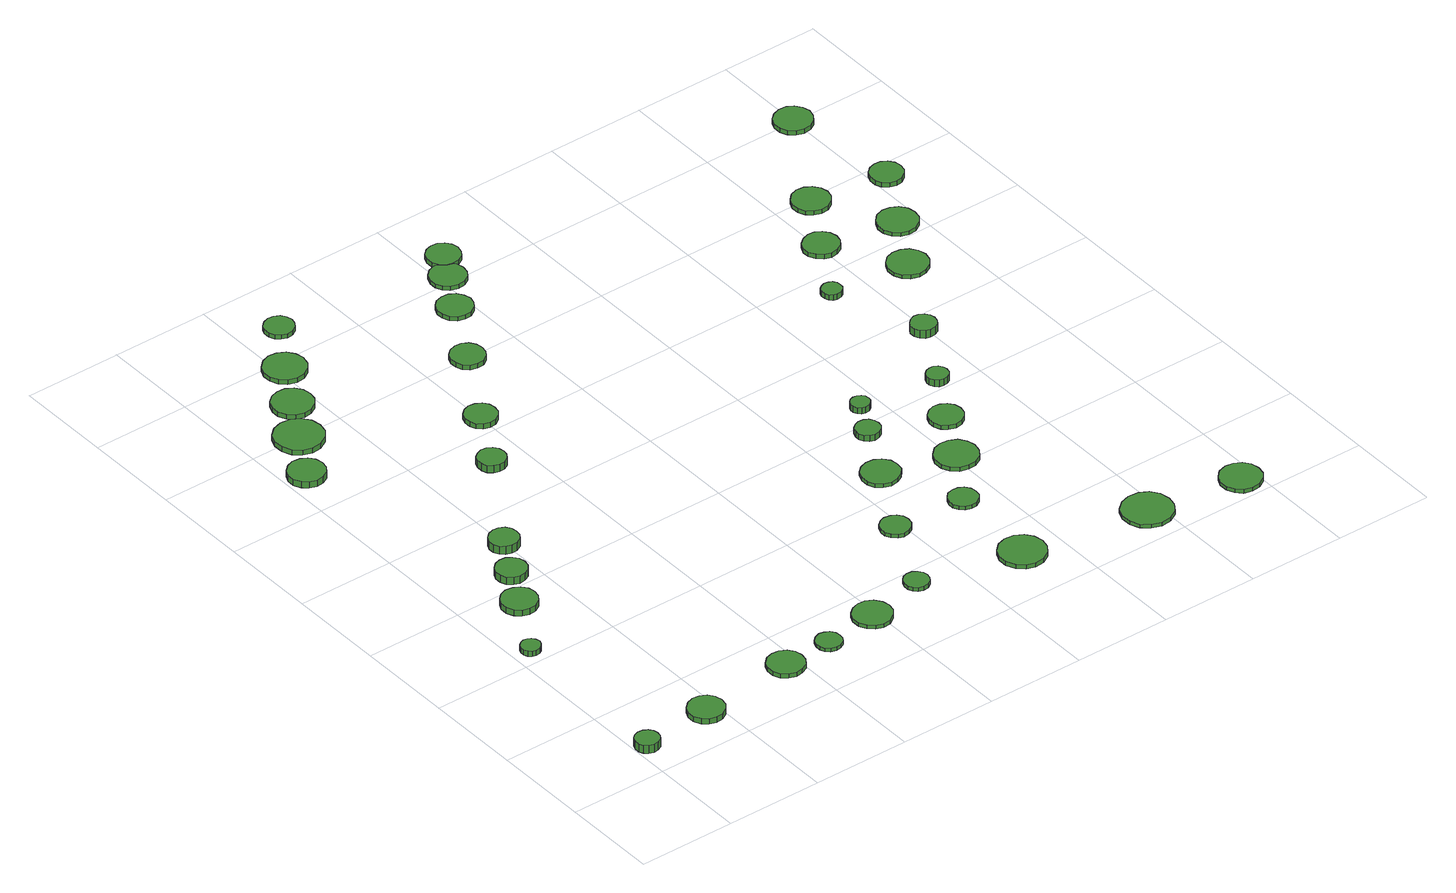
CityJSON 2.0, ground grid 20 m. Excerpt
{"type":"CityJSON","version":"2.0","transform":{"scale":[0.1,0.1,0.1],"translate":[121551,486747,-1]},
"CityObjects":{
"tree1":{"type":"SolitaryVegetationObject","attributes":{"function":"something"},"geometry":[{"type":"MultiSurface","lod":"1","boundaries":[[[0,1,2,3,4,5,6,7,8,9,10,11,12,13,14]],[[15,16,17,18,19,20,21,22,23,24,25,26,27,28,29]],[[0,29,28,1]],[[1,28,27,2]],[[2,27,26,3]],[[3,26,25,4]],[[4,25,24,5]],[[5,24,23,6]],[[6,23,22,7]],[[7,22,21,8]],[[8,21,20,9]],[[9,20,19,10]],[[10,19,18,11]],[[11,18,17,12]],[[12,17,16,13]],[[13,16,15,14]],[[14,15,29,0]]]}]},
"tree2":{"type":"SolitaryVegetationObject","attributes":{"function":"something"},"geometry":[{"type":"MultiSurface","lod":"1","boundaries":[[[30,31,32,33,34,35,36,37,38,39,40,41,42,43,44]],[[45,46,47,48,49,50,51,52,53,54,55,56,57,58,59]],[[30,59,58,31]],[[31,58,57,32]],[[32,57,56,33]],[[33,56,55,34]],[[34,55,54,35]],[[35,54,53,36]],[[36,53,52,37]],[[37,52,51,38]],[[38,51,50,39]],[[39,50,49,40]],[[40,49,48,41]],[[41,48,47,42]],[[42,47,46,43]],[[43,46,45,44]],[[44,45,59,30]]]}]},
"tree3":{"type":"SolitaryVegetationObject","attributes":{"function":"something"},"geometry":[{"type":"MultiSurface","lod":"1","boundaries":[[[60,61,62,63,64,65,66,67,68,69,70,71,72,73,74]],[[75,76,77,78,79,80,81,82,83,84,85,86,87,88,89]],[[60,89,88,61]],[[61,88,87,62]],[[62,87,86,63]],[[63,86,85,64]],[[64,85,84,65]],[[65,84,83,66]],[[66,83,82,67]],[[67,82,81,68]],[[68,81,80,69]],[[69,80,79,70]],[[70,79,78,71]],[[71,78,77,72]],[[72,77,76,73]],[[73,76,75,74]],[[74,75,89,60]]]}]},
"tree4":{"type":"SolitaryVegetationObject","attributes":{"function":"something"},"geometry":[{"type":"MultiSurface","lod":"1","boundaries":[[[90,91,92,93,94,95,96,97,98,99,100,101,102,103,104]],[[105,106,107,108,109,110,111,112,113,114,115,116,117,118,119]],[[90,119,118,91]],[[91,118,117,92]],[[92,117,116,93]],[[93,116,115,94]],[[94,115,114,95]],[[95,114,113,96]],[[96,113,112,97]],[[97,112,111,98]],[[98,111,110,99]],[[99,110,109,100]],[[100,109,108,101]],[[101,108,107,102]],[[102,107,106,103]],[[103,106,105,104]],[[104,105,119,90]]]}]},
"tree5":{"type":"SolitaryVegetationObject","attributes":{"function":"something"},"geometry":[{"type":"MultiSurface","lod":"1","boundaries":[[[120,121,122,123,124,125,126,127,128,129,130,131,132,133,134]],[[135,136,137,138,139,140,141,142,143,144,145,146,147,148,149]],[[120,149,148,121]],[[121,148,147,122]],[[122,147,146,123]],[[123,146,145,124]],[[124,145,144,125]],[[125,144,143,126]],[[126,143,142,127]],[[127,142,141,128]],[[128,141,140,129]],[[129,140,139,130]],[[130,139,138,131]],[[131,138,137,132]],[[132,137,136,133]],[[133,136,135,134]],[[134,135,149,120]]]}]},
"tree6":{"type":"SolitaryVegetationObject","attributes":{"function":"something"},"geometry":[{"type":"MultiSurface","lod":"1","boundaries":[[[150,151,152,153,154,155,156,157,158,159,160,161,162,163,164]],[[165,166,167,168,169,170,171,172,173,174,175,176,177,178,179]],[[150,179,178,151]],[[151,178,177,152]],[[152,177,176,153]],[[153,176,175,154]],[[154,175,174,155]],[[155,174,173,156]],[[156,173,172,157]],[[157,172,171,158]],[[158,171,170,159]],[[159,170,169,160]],[[160,169,168,161]],[[161,168,167,162]],[[162,167,166,163]],[[163,166,165,164]],[[164,165,179,150]]]}]},
"tree7":{"type":"SolitaryVegetationObject","attributes":{"function":"something"},"geometry":[{"type":"MultiSurface","lod":"1","boundaries":[[[180,181,182,183,184,185,186,187,188,189,190,191,192,193,194]],[[195,196,197,198,199,200,201,202,203,204,205,206,207,208,209]],[[180,209,208,181]],[[181,208,207,182]],[[182,207,206,183]],[[183,206,205,184]],[[184,205,204,185]],[[185,204,203,186]],[[186,203,202,187]],[[187,202,201,188]],[[188,201,200,189]],[[189,200,199,190]],[[190,199,198,191]],[[191,198,197,192]],[[192,197,196,193]],[[193,196,195,194]],[[194,195,209,180]]]}]},
"tree8":{"type":"SolitaryVegetationObject","attributes":{"function":"something"},"geometry":[{"type":"MultiSurface","lod":"1","boundaries":[[[210,211,212,213,214,215,216,217,218,219,220,221,222,223,224]],[[225,226,227,228,229,230,231,232,233,234,235,236,237,238,239]],[[210,239,238,211]],[[211,238,237,212]],[[212,237,236,213]],[[213,236,235,214]],[[214,235,234,215]],[[215,234,233,216]],[[216,233,232,217]],[[217,232,231,218]],[[218,231,230,219]],[[219,230,229,220]],[[220,229,228,221]],[[221,228,227,222]],[[222,227,226,223]],[[223,226,225,224]],[[224,225,239,210]]]}]},
"tree9":{"type":"SolitaryVegetationObject","attributes":{"function":"something"},"geometry":[{"type":"MultiSurface","lod":"1","boundaries":[[[240,241,242,243,244,245,246,247,248,249,250,251,252,253,254]],[[255,256,257,258,259,260,261,262,263,264,265,266,267,268,269]],[[240,269,268,241]],[[241,268,267,242]],[[242,267,266,243]],[[243,266,265,244]],[[244,265,264,245]],[[245,264,263,246]],[[246,263,262,247]],[[247,262,261,248]],[[248,261,260,249]],[[249,260,259,250]],[[250,259,258,251]],[[251,258,257,252]],[[252,257,256,253]],[[253,256,255,254]],[[254,255,269,240]]]}]},
"tree10":{"type":"SolitaryVegetationObject","attributes":{"function":"something"},"geometry":[{"type":"MultiSurface","lod":"1","boundaries":[[[270,271,272,273,274,275,276,277,278,279,280,281,282,283,284]],[[285,286,287,288,289,290,291,292,293,294,295,296,297,298,299]],[[270,299,298,271]],[[271,298,297,272]],[[272,297,296,273]],[[273,296,295,274]],[[274,295,294,275]],[[275,294,293,276]],[[276,293,292,277]],[[277,292,291,278]],[[278,291,290,279]],[[279,290,289,280]],[[280,289,288,281]],[[281,288,287,282]],[[282,287,286,283]],[[283,286,285,284]],[[284,285,299,270]]]}]},
"tree11":{"type":"SolitaryVegetationObject","attributes":{"function":"something"},"geometry":[{"type":"MultiSurface","lod":"1","boundaries":[[[300,301,302,303,304,305,306,307,308,309,310,311,312,313,314]],[[315,316,317,318,319,320,321,322,323,324,325,326,327,328,329]],[[300,329,328,301]],[[301,328,327,302]],[[302,327,326,303]],[[303,326,325,304]],[[304,325,324,305]],[[305,324,323,306]],[[306,323,322,307]],[[307,322,321,308]],[[308,321,320,309]],[[309,320,319,310]],[[310,319,318,311]],[[311,318,317,312]],[[312,317,316,313]],[[313,316,315,314]],[[314,315,329,300]]]}]},
"tree12":{"type":"SolitaryVegetationObject","attributes":{"function":"something"},"geometry":[{"type":"MultiSurface","lod":"1","boundaries":[[[330,331,332,333,334,335,336,337,338,339,340,341,342,343,344]],[[345,346,347,348,349,350,351,352,353,354,355,356,357,358,359]],[[330,359,358,331]],[[331,358,357,332]],[[332,357,356,333]],[[333,356,355,334]],[[334,355,354,335]],[[335,354,353,336]],[[336,353,352,337]],[[337,352,351,338]],[[338,351,350,339]],[[339,350,349,340]],[[340,349,348,341]],[[341,348,347,342]],[[342,347,346,343]],[[343,346,345,344]],[[344,345,359,330]]]}]},
"tree13":{"type":"SolitaryVegetationObject","attributes":{"function":"something"},"geometry":[{"type":"MultiSurface","lod":"1","boundaries":[[[360,361,362,363,364,365,366,367,368,369,370,371,372,373,374]],[[375,376,377,378,379,380,381,382,383,384,385,386,387,388,389]],[[360,389,388,361]],[[361,388,387,362]],[[362,387,386,363]],[[363,386,385,364]],[[364,385,384,365]],[[365,384,383,366]],[[366,383,382,367]],[[367,382,381,368]],[[368,381,380,369]],[[369,380,379,370]],[[370,379,378,371]],[[371,378,377,372]],[[372,377,376,373]],[[373,376,375,374]],[[374,375,389,360]]]}]},
"tree14":{"type":"SolitaryVegetationObject","attributes":{"function":"something"},"geometry":[{"type":"MultiSurface","lod":"1","boundaries":[[[390,391,392,393,394,395,396,397,398,399,400,401,402,403,404]],[[405,406,407,408,409,410,411,412,413,414,415,416,417,418,419]],[[390,419,418,391]],[[391,418,417,392]],[[392,417,416,393]],[[393,416,415,394]],[[394,415,414,395]],[[395,414,413,396]],[[396,413,412,397]],[[397,412,411,398]],[[398,411,410,399]],[[399,410,409,400]],[[400,409,408,401]],[[401,408,407,402]],[[402,407,406,403]],[[403,406,405,404]],[[404,405,419,390]]]}]},
"tree15":{"type":"SolitaryVegetationObject","attributes":{"function":"something"},"geometry":[{"type":"MultiSurface","lod":"1","boundaries":[[[420,421,422,423,424,425,426,427,428,429,430,431,432,433,434]],[[435,436,437,438,439,440,441,442,443,444,445,446,447,448,449]],[[420,449,448,421]],[[421,448,447,422]],[[422,447,446,423]],[[423,446,445,424]],[[424,445,444,425]],[[425,444,443,426]],[[426,443,442,427]],[[427,442,441,428]],[[428,441,440,429]],[[429,440,439,430]],[[430,439,438,431]],[[431,438,437,432]],[[432,437,436,433]],[[433,436,435,434]],[[434,435,449,420]]]}]},
"tree16":{"type":"SolitaryVegetationObject","attributes":{"function":"something"},"geometry":[{"type":"MultiSurface","lod":"1","boundaries":[[[450,451,452,453,454,455,456,457,458,459,460,461,462,463,464]],[[465,466,467,468,469,470,471,472,473,474,475,476,477,478,479]],[[450,479,478,451]],[[451,478,477,452]],[[452,477,476,453]],[[453,476,475,454]],[[454,475,474,455]],[[455,474,473,456]],[[456,473,472,457]],[[457,472,471,458]],[[458,471,470,459]],[[459,470,469,460]],[[460,469,468,461]],[[461,468,467,462]],[[462,467,466,463]],[[463,466,465,464]],[[464,465,479,450]]]}]},
"tree17":{"type":"SolitaryVegetationObject","attributes":{"function":"something"},"geometry":[{"type":"MultiSurface","lod":"1","boundaries":[[[480,481,482,483,484,485,486,487,488,489,490,491,492,493,494]],[[495,496,497,498,499,500,501,502,503,504,505,506,507,508,509]],[[480,509,508,481]],[[481,508,507,482]],[[482,507,506,483]],[[483,506,505,484]],[[484,505,504,485]],[[485,504,503,486]],[[486,503,502,487]],[[487,502,501,488]],[[488,501,500,489]],[[489,500,499,490]],[[490,499,498,491]],[[491,498,497,492]],[[492,497,496,493]],[[493,496,495,494]],[[494,495,509,480]]]}]},
"tree18":{"type":"SolitaryVegetationObject","attributes":{"function":"something"},"geometry":[{"type":"MultiSurface","lod":"1","boundaries":[[[510,511,512,513,514,515,516,517,518,519,520,521,522,523,524]],[[525,526,527,528,529,530,531,532,533,534,535,536,537,538,539]],[[510,539,538,511]],[[511,538,537,512]],[[512,537,536,513]],[[513,536,535,514]],[[514,535,534,515]],[[515,534,533,516]],[[516,533,532,517]],[[517,532,531,518]],[[518,531,530,519]],[[519,530,529,520]],[[520,529,528,521]],[[521,528,527,522]],[[522,527,526,523]],[[523,526,525,524]],[[524,525,539,510]]]}]},
"tree19":{"type":"SolitaryVegetationObject","attributes":{"function":"something"},"geometry":[{"type":"MultiSurface","lod":"1","boundaries":[[[540,541,542,543,544,545,546,547,548,549,550,551,552,553,554]],[[555,556,557,558,559,560,561,562,563,564,565,566,567,568,569]],[[540,569,568,541]],[[541,568,567,542]],[[542,567,566,543]],[[543,566,565,544]],[[544,565,564,545]],[[545,564,563,546]],[[546,563,562,547]],[[547,562,561,548]],[[548,561,560,549]],[[549,560,559,550]],[[550,559,558,551]],[[551,558,557,552]],[[552,557,556,553]],[[553,556,555,554]],[[554,555,569,540]]]}]},
"tree20":{"type":"SolitaryVegetationObject","attributes":{"function":"something"},"geometry":[{"type":"MultiSurface","lod":"1","boundaries":[[[570,571,572,573,574,575,576,577,578,579,580,581,582,583,584]],[[585,586,587,588,589,590,591,592,593,594,595,596,597,598,599]],[[570,599,598,571]],[[571,598,597,572]],[[572,597,596,573]],[[573,596,595,574]],[[574,595,594,575]],[[575,594,593,576]],[[576,593,592,577]],[[577,592,591,578]],[[578,591,590,579]],[[579,590,589,580]],[[580,589,588,581]],[[581,588,587,582]],[[582,587,586,583]],[[583,586,585,584]],[[584,585,599,570]]]}]},
"tree21":{"type":"SolitaryVegetationObject","attributes":{"function":"something"},"geometry":[{"type":"MultiSurface","lod":"1","boundaries":[[[600,601,602,603,604,605,606,607,608,609,610,611,612,613,614]],[[615,616,617,618,619,620,621,622,623,624,625,626,627,628,629]],[[600,629,628,601]],[[601,628,627,602]],[[602,627,626,603]],[[603,626,625,604]],[[604,625,624,605]],[[605,624,623,606]],[[606,623,622,607]],[[607,622,621,608]],[[608,621,620,609]],[[609,620,619,610]],[[610,619,618,611]],[[611,618,617,612]],[[612,617,616,613]],[[613,616,615,614]],[[614,615,629,600]]]}]},
"tree22":{"type":"SolitaryVegetationObject","attributes":{"function":"something"},"geometry":[{"type":"MultiSurface","lod":"1","boundaries":[[[630,631,632,633,634,635,636,637,638,639,640,641,642,643,644]],[[645,646,647,648,649,650,651,652,653,654,655,656,657,658,659]],[[630,659,658,631]],[[631,658,657,632]],[[632,657,656,633]],[[633,656,655,634]],[[634,655,654,635]],[[635,654,653,636]],[[636,653,652,637]],[[637,652,651,638]],[[638,651,650,639]],[[639,650,649,640]],[[640,649,648,641]],[[641,648,647,642]],[[642,647,646,643]],[[643,646,645,644]],[[644,645,659,630]]]}]},
"tree23":{"type":"SolitaryVegetationObject","attributes":{"function":"something"},"geometry":[{"type":"MultiSurface","lod":"1","boundaries":[[[660,661,662,663,664,665,666,667,668,669,670,671,672,673,674]],[[675,676,677,678,679,680,681,682,683,684,685,686,687,688,689]],[[660,689,688,661]],[[661,688,687,662]],[[662,687,686,663]],[[663,686,685,664]],[[664,685,684,665]],[[665,684,683,666]],[[666,683,682,667]],[[667,682,681,668]],[[668,681,680,669]],[[669,680,679,670]],[[670,679,678,671]],[[671,678,677,672]],[[672,677,676,673]],[[673,676,675,674]],[[674,675,689,660]]]}]},
"tree24":{"type":"SolitaryVegetationObject","attributes":{"function":"something"},"geometry":[{"type":"MultiSurface","lod":"1","boundaries":[[[690,691,692,693,694,695,696,697,698,699,700,701,702,703,704]],[[705,706,707,708,709,710,711,712,713,714,715,716,717,718,719]],[[690,719,718,691]],[[691,718,717,692]],[[692,717,716,693]],[[693,716,715,694]],[[694,715,714,695]],[[695,714,713,696]],[[696,713,712,697]],[[697,712,711,698]],[[698,711,710,699]],[[699,710,709,700]],[[700,709,708,701]],[[701,708,707,702]],[[702,707,706,703]],[[703,706,705,704]],[[704,705,719,690]]]}]},
"tree25":{"type":"SolitaryVegetationObject","attributes":{"function":"something"},"geometry":[{"type":"MultiSurface","lod":"1","boundaries":[[[720,721,722,723,724,725,726,727,728,729,730,731,732,733,734]],[[735,736,737,738,739,740,741,742,743,744,745,746,747,748,749]],[[720,749,748,721]],[[721,748,747,722]],[[722,747,746,723]],[[723,746,745,724]],[[724,745,744,725]],[[725,744,743,726]],[[726,743,742,727]],[[727,742,741,728]],[[728,741,740,729]],[[729,740,739,730]],[[730,739,738,731]],[[731,738,737,732]],[[732,737,736,733]],[[733,736,735,734]],[[734,735,749,720]]]}]},
"tree26":{"type":"SolitaryVegetationObject","attributes":{"function":"something"},"geometry":[{"type":"MultiSurface","lod":"1","boundaries":[[[750,751,752,753,754,755,756,757,758,759,760,761,762,763,764]],[[765,766,767,768,769,770,771,772,773,774,775,776,777,778,779]],[[750,779,778,751]],[[751,778,777,752]],[[752,777,776,753]],[[753,776,775,754]],[[754,775,774,755]],[[755,774,773,756]],[[756,773,772,757]],[[757,772,771,758]],[[758,771,770,759]],[[759,770,769,760]],[[760,769,768,761]],[[761,768,767,762]],[[762,767,766,763]],[[763,766,765,764]],[[764,765,779,750]]]}]},
"tree27":{"type":"SolitaryVegetationObject","attributes":{"function":"something"},"geometry":[{"type":"MultiSurface","lod":"1","boundaries":[[[780,781,782,783,784,785,786,787,788,789,790,791,792,793,794]],[[795,796,797,798,799,800,801,802,803,804,805,806,807,808,809]],[[780,809,808,781]],[[781,808,807,782]],[[782,807,806,783]],[[783,806,805,784]],[[784,805,804,785]],[[785,804,803,786]],[[786,803,802,787]],[[787,802,801,788]],[[788,801,800,789]],[[789,800,799,790]],[[790,799,798,791]],[[791,798,797,792]],[[792,797,796,793]],[[793,796,795,794]],[[794,795,809,780]]]}]},
"tree28":{"type":"SolitaryVegetationObject","attributes":{"function":"something"},"geometry":[{"type":"MultiSurface","lod":"1","boundaries":[[[810,811,812,813,814,815,816,817,818,819,820,821,822,823,824]],[[825,826,827,828,829,830,831,832,833,834,835,836,837,838,839]],[[810,839,838,811]],[[811,838,837,812]],[[812,837,836,813]],[[813,836,835,814]],[[814,835,834,815]],[[815,834,833,816]],[[816,833,832,817]],[[817,832,831,818]],[[818,831,830,819]],[[819,830,829,820]],[[820,829,828,821]],[[821,828,827,822]],[[822,827,826,823]],[[823,826,825,824]],[[824,825,839,810]]]}]},
"tree29":{"type":"SolitaryVegetationObject","attributes":{"function":"something"},"geometry":[{"type":"MultiSurface","lod":"1","boundaries":[[[840,841,842,843,844,845,846,847,848,849,850,851,852,853,854]],[[855,856,857,858,859,860,861,862,863,864,865,866,867,868,869]],[[840,869,868,841]],[[841,868,867,842]],[[842,867,866,843]],[[843,866,865,844]],[[844,865,864,845]],[[845,864,863,846]],[[846,863,862,847]],[[847,862,861,848]],[[848,861,860,849]],[[849,860,859,850]],[[850,859,858,851]],[[851,858,857,852]],[[852,857,856,853]],[[853,856,855,854]],[[854,855,869,840]]]}]},
"tree30":{"type":"SolitaryVegetationObject","attributes":{"function":"something"},"geometry":[{"type":"MultiSurface","lod":"1","boundaries":[[[870,871,872,873,874,875,876,877,878,879,880,881,882,883,884]],[[885,886,887,888,889,890,891,892,893,894,895,896,897,898,899]],[[870,899,898,871]],[[871,898,897,872]],[[872,897,896,873]],[[873,896,895,874]],[[874,895,894,875]],[[875,894,893,876]],[[876,893,892,877]],[[877,892,891,878]],[[878,891,890,879]],[[879,890,889,880]],[[880,889,888,881]],[[881,888,887,882]],[[882,887,886,883]],[[883,886,885,884]],[[884,885,899,870]]]}]},
"tree31":{"type":"SolitaryVegetationObject","attributes":{"function":"something"},"geometry":[{"type":"MultiSurface","lod":"1","boundaries":[[[900,901,902,903,904,905,906,907,908,909,910,911,912,913,914]],[[915,916,917,918,919,920,921,922,923,924,925,926,927,928,929]],[[900,929,928,901]],[[901,928,927,902]],[[902,927,926,903]],[[903,926,925,904]],[[904,925,924,905]],[[905,924,923,906]],[[906,923,922,907]],[[907,922,921,908]],[[908,921,920,909]],[[909,920,919,910]],[[910,919,918,911]],[[911,918,917,912]],[[912,917,916,913]],[[913,916,915,914]],[[914,915,929,900]]]}]},
"tree32":{"type":"SolitaryVegetationObject","attributes":{"function":"something"},"geometry":[{"type":"MultiSurface","lod":"1","boundaries":[[[930,931,932,933,934,935,936,937,938,939,940,941,942,943,944]],[[945,946,947,948,949,950,951,952,953,954,955,956,957,958,959]],[[930,959,958,931]],[[931,958,957,932]],[[932,957,956,933]],[[933,956,955,934]],[[934,955,954,935]],[[935,954,953,936]],[[936,953,952,937]],[[937,952,951,938]],[[938,951,950,939]],[[939,950,949,940]],[[940,949,948,941]],[[941,948,947,942]],[[942,947,946,943]],[[943,946,945,944]],[[944,945,959,930]]]}]},
"tree33":{"type":"SolitaryVegetationObject","attributes":{"function":"something"},"geometry":[{"type":"MultiSurface","lod":"1","boundaries":[[[960,961,962,963,964,965,966,967,968,969,970,971,972,973,974]],[[975,976,977,978,979,980,981,982,983,984,985,986,987,988,989]],[[960,989,988,961]],[[961,988,987,962]],[[962,987,986,963]],[[963,986,985,964]],[[964,985,984,965]],[[965,984,983,966]],[[966,983,982,967]],[[967,982,981,968]],[[968,981,980,969]],[[969,980,979,970]],[[970,979,978,971]],[[971,978,977,972]],[[972,977,976,973]],[[973,976,975,974]],[[974,975,989,960]]]}]},
"tree34":{"type":"SolitaryVegetationObject","attributes":{"function":"something"},"geometry":[{"type":"MultiSurface","lod":"1","boundaries":[[[990,991,992,993,994,995,996,997,998,999,1000,1001,1002,1003,1004]],[[1005,1006,1007,1008,1009,1010,1011,1012,1013,1014,1015,1016,1017,1018,1019]],[[990,1019,1018,991]],[[991,1018,1017,992]],[[992,1017,1016,993]],[[993,1016,1015,994]],[[994,1015,1014,995]],[[995,1014,1013,996]],[[996,1013,1012,997]],[[997,1012,1011,998]],[[998,1011,1010,999]],[[999,1010,1009,1000]],[[1000,1009,1008,1001]],[[1001,1008,1007,1002]],[[1002,1007,1006,1003]],[[1003,1006,1005,1004]],[[1004,1005,1019,990]]]}]},
"tree35":{"type":"SolitaryVegetationObject","attributes":{"function":"something"},"geometry":[{"type":"MultiSurface","lod":"1","boundaries":[[[1020,1021,1022,1023,1024,1025,1026,1027,1028,1029,1030,1031,1032,1033,1034]],[[1035,1036,1037,1038,1039,1040,1041,1042,1043,1044,1045,1046,1047,1048,1049]],[[1020,1049,1048,1021]],[[1021,1048,1047,1022]],[[1022,1047,1046,1023]],[[1023,1046,1045,1024]],[[1024,1045,1044,1025]],[[1025,1044,1043,1026]],[[1026,1043,1042,1027]],[[1027,1042,1041,1028]],[[1028,1041,1040,1029]],[[1029,1040,1039,1030]],[[1030,1039,1038,1031]],[[1031,1038,1037,1032]],[[1032,1037,1036,1033]],[[1033,1036,1035,1034]],[[1034,1035,1049,1020]]]}]},
"tree36":{"type":"SolitaryVegetationObject","attributes":{"function":"something"},"geometry":[{"type":"MultiSurface","lod":"1","boundaries":[[[1050,1051,1052,1053,1054,1055,1056,1057,1058,1059,1060,1061,1062,1063,1064]],[[1065,1066,1067,1068,1069,1070,1071,1072,1073,1074,1075,1076,1077,1078,1079]],[[1050,1079,1078,1051]],[[1051,1078,1077,1052]],[[1052,1077,1076,1053]],[[1053,1076,1075,1054]],[[1054,1075,1074,1055]],[[1055,1074,1073,1056]],[[1056,1073,1072,1057]],[[1057,1072,1071,1058]],[[1058,1071,1070,1059]],[[1059,1070,1069,1060]],[[1060,1069,1068,1061]],[[1061,1068,1067,1062]],[[1062,1067,1066,1063]],[[1063,1066,1065,1064]],[[1064,1065,1079,1050]]]}]},
"tree37":{"type":"SolitaryVegetationObject","attributes":{"function":"something"},"geometry":[{"type":"MultiSurface","lod":"1","boundaries":[[[1080,1081,1082,1083,1084,1085,1086,1087,1088,1089,1090,1091,1092,1093,1094]],[[1095,1096,1097,1098,1099,1100,1101,1102,1103,1104,1105,1106,1107,1108,1109]],[[1080,1109,1108,1081]],[[1081,1108,1107,1082]],[[1082,1107,1106,1083]],[[1083,1106,1105,1084]],[[1084,1105,1104,1085]],[[1085,1104,1103,1086]],[[1086,1103,1102,1087]],[[1087,1102,1101,1088]],[[1088,1101,1100,1089]],[[1089,1100,1099,1090]],[[1090,1099,1098,1091]],[[1091,1098,1097,1092]],[[1092,1097,1096,1093]],[[1093,1096,1095,1094]],[[1094,1095,1109,1080]]]}]},
"tree38":{"type":"SolitaryVegetationObject","attributes":{"function":"something"},"geometry":[{"type":"MultiSurface","lod":"1","boundaries":[[[1110,1111,1112,1113,1114,1115,1116,1117,1118,1119,1120,1121,1122,1123,1124]],[[1125,1126,1127,1128,1129,1130,1131,1132,1133,1134,1135,1136,1137,1138,1139]],[[1110,1139,1138,1111]],[[1111,1138,1137,1112]],[[1112,1137,1136,1113]],[[1113,1136,1135,1114]],[[1114,1135,1134,1115]],[[1115,1134,1133,1116]],[[1116,1133,1132,1117]],[[1117,1132,1131,1118]],[[1118,1131,1130,1119]],[[1119,1130,1129,1120]],[[1120,1129,1128,1121]],[[1121,1128,1127,1122]],[[1122,1127,1126,1123]],[[1123,1126,1125,1124]],[[1124,1125,1139,1110]]]}]},
"tree39":{"type":"SolitaryVegetationObject","attributes":{"function":"something"}},
"tree40":{"type":"SolitaryVegetationObject","attributes":{"function":"something"},"geometry":[{"type":"MultiSurface","lod":"1","boundaries":[[[1140,1141,1142,1143,1144,1145,1146,1147,1148,1149,1150,1151,1152,1153,1154]],[[1155,1156,1157,1158,1159,1160,1161,1162,1163,1164,1165,1166,1167,1168,1169]],[[1140,1169,1168,1141]],[[1141,1168,1167,1142]],[[1142,1167,1166,1143]],[[1143,1166,1165,1144]],[[1144,1165,1164,1145]],[[1145,1164,1163,1146]],[[1146,1163,1162,1147]],[[1147,1162,1161,1148]],[[1148,1161,1160,1149]],[[1149,1160,1159,1150]],[[1150,1159,1158,1151]],[[1151,1158,1157,1152]],[[1152,1157,1156,1153]],[[1153,1156,1155,1154]],[[1154,1155,1169,1140]]]}]},
"tree41":{"type":"SolitaryVegetationObject","attributes":{"function":"something"},"geometry":[{"type":"MultiSurface","lod":"1","boundaries":[[[1170,1171,1172,1173,1174,1175,1176,1177,1178,1179,1180,1181,1182,1183,1184]],[[1185,1186,1187,1188,1189,1190,1191,1192,1193,1194,1195,1196,1197,1198,1199]],[[1170,1199,1198,1171]],[[1171,1198,1197,1172]],[[1172,1197,1196,1173]],[[1173,1196,1195,1174]],[[1174,1195,1194,1175]],[[1175,1194,1193,1176]],[[1176,1193,1192,1177]],[[1177,1192,1191,1178]],[[1178,1191,1190,1179]],[[1179,1190,1189,1180]],[[1180,1189,1188,1181]],[[1181,1188,1187,1182]],[[1182,1187,1186,1183]],[[1183,1186,1185,1184]],[[1184,1185,1199,1170]]]}]}
},
"vertices":[
[51,77,25],[49,87,25],[43,95,25],[34,100,25],[24,101,25],[14,98,25],[7,92,25],[3,82,25],[3,72,25],[7,63,25],[14,56,25],[24,53,25],[34,54,25],[43,59,25],[49,67,25],[49,67,7],[43,59,7],[34,54,7],[24,53,7],[14,56,7],[7,63,7],[3,72,7],[3,82,7],[7,92,7],[14,98,7],[24,101,7],[34,100,7],[43,95,7],[49,87,7],[51,77,7],
[59,434,19],[57,442,19],[52,449,19],[45,453,19],[37,454,19],[29,451,19],[23,446,19],[20,438,19],[20,430,19],[23,423,19],[29,417,19],[37,415,19],[45,416,19],[52,420,19],[57,426,19],[57,426,7],[52,420,7],[45,416,7],[37,415,7],[29,417,7],[23,423,7],[20,430,7],[20,438,7],[23,446,7],[29,451,7],[37,454,7],[45,453,7],[52,449,7],[57,442,7],[59,434,7],
[209,91,19],[206,106,19],[197,118,19],[184,125,19],[169,127,19],[155,122,19],[144,112,19],[137,98,19],[137,83,19],[144,69,19],[155,59,19],[169,55,19],[184,56,19],[197,64,19],[206,76,19],[206,76,7],[197,64,7],[184,56,7],[169,55,7],[155,59,7],[144,69,7],[137,83,7],[137,98,7],[144,112,7],[155,122,7],[169,127,7],[184,125,7],[197,118,7],[206,106,7],[209,91,7],
[144,556,20],[141,571,20],[132,583,20],[119,590,20],[104,592,20],[90,587,20],[79,577,20],[73,564,20],[73,549,20],[79,535,20],[90,525,20],[104,521,20],[119,522,20],[132,530,20],[141,542,20],[141,542,7],[132,530,7],[119,522,7],[104,521,7],[90,525,7],[79,535,7],[73,549,7],[73,564,7],[79,577,7],[90,587,7],[104,592,7],[119,590,7],[132,583,7],[141,571,7],[144,556,7],
[183,636,23],[181,649,23],[173,659,23],[162,666,23],[149,667,23],[137,663,23],[127,654,23],[122,643,23],[122,630,23],[127,618,23],[137,609,23],[149,605,23],[162,607,23],[173,613,23],[181,623,23],[181,623,7],[173,613,7],[162,607,7],[149,605,7],[137,609,7],[127,618,7],[122,630,7],[122,643,7],[127,654,7],[137,663,7],[149,667,7],[162,666,7],[173,659,7],[181,649,7],[183,636,7],
[81,1099,21],[78,1114,21],[69,1126,21],[56,1133,21],[40,1135,21],[26,1130,21],[15,1120,21],[8,1106,21],[8,1091,21],[15,1077,21],[26,1067,21],[40,1062,21],[56,1064,21],[69,1071,21],[78,1084,21],[78,1084,7],[69,1071,7],[56,1064,7],[40,1062,7],[26,1067,7],[15,1077,7],[8,1091,7],[8,1106,7],[15,1120,7],[26,1130,7],[40,1135,7],[56,1133,7],[69,1126,7],[78,1114,7],[81,1099,7],
[409,112,16],[406,127,16],[397,139,16],[383,147,16],[368,148,16],[354,144,16],[342,133,16],[336,119,16],[336,104,16],[342,90,16],[354,80,16],[368,75,16],[383,77,16],[397,84,16],[406,97,16],[406,97,7],[397,84,7],[383,77,7],[368,75,7],[354,80,7],[342,90,7],[336,104,7],[336,119,7],[342,133,7],[354,144,7],[368,148,7],[383,147,7],[397,139,7],[406,127,7],[409,112,7],
[226,715,25],[224,727,25],[217,737,25],[206,743,25],[194,744,25],[182,740,25],[173,732,25],[168,721,25],[168,709,25],[173,698,25],[182,690,25],[194,686,25],[206,687,25],[217,693,25],[224,703,25],[224,703,7],[217,693,7],[206,687,7],[194,686,7],[182,690,7],[173,698,7],[168,709,7],[168,721,7],[173,732,7],[182,740,7],[194,744,7],[206,743,7],[217,737,7],[224,727,7],[226,715,7],
[151,1195,18],[147,1215,18],[135,1231,18],[117,1241,18],[97,1243,18],[78,1237,18],[63,1224,18],[55,1205,18],[55,1185,18],[63,1166,18],[78,1153,18],[97,1147,18],[117,1149,18],[135,1159,18],[147,1175,18],[147,1175,7],[135,1159,7],[117,1149,7],[97,1147,7],[78,1153,7],[63,1166,7],[55,1185,7],[55,1205,7],[63,1224,7],[78,1237,7],[97,1243,7],[117,1241,7],[135,1231,7],[147,1215,7],[151,1195,7],
[502,119,14],[500,129,14],[494,138,14],[484,143,14],[474,145,14],[463,141,14],[455,134,14],[451,124,14],[451,113,14],[455,103,14],[463,96,14],[474,93,14],[484,94,14],[494,99,14],[500,108,14],[500,108,7],[494,99,7],[484,94,7],[474,93,7],[463,96,7],[455,103,7],[451,113,7],[451,124,7],[455,134,7],[463,141,7],[474,145,7],[484,143,7],[494,138,7],[500,129,7],[502,119,7],
[196,1281,17],[193,1298,17],[183,1312,17],[168,1321,17],[151,1322,17],[135,1317,17],[122,1306,17],[115,1290,17],[115,1273,17],[122,1257,17],[135,1246,17],[151,1240,17],[168,1242,17],[183,1251,17],[193,1265,17],[193,1265,7],[183,1251,7],[168,1242,7],[151,1240,7],[135,1246,7],[122,1257,7],[115,1273,7],[115,1290,7],[122,1306,7],[135,1317,7],[151,1322,7],[168,1321,7],[183,1312,7],[193,1298,7],[196,1281,7],
[359,922,23],[357,933,23],[350,943,23],[340,949,23],[328,950,23],[317,946,23],[308,939,23],[304,928,23],[304,916,23],[308,905,23],[317,898,23],[328,894,23],[340,895,23],[350,901,23],[357,911,23],[357,911,7],[350,901,7],[340,895,7],[328,894,7],[317,898,7],[308,905,7],[304,916,7],[304,928,7],[308,939,7],[317,946,7],[328,950,7],[340,949,7],[350,943,7],[357,933,7],[359,922,7],
[253,1375,17],[249,1392,17],[239,1406,17],[223,1415,17],[206,1417,17],[189,1411,17],[176,1399,17],[169,1383,17],[169,1366,17],[176,1350,17],[189,1338,17],[206,1332,17],[223,1334,17],[239,1343,17],[249,1357,17],[249,1357,7],[239,1343,7],[223,1334,7],[206,1332,7],[189,1338,7],[176,1350,7],[169,1366,7],[169,1383,7],[176,1399,7],[189,1411,7],[206,1417,7],[223,1415,7],[239,1406,7],[249,1392,7],[253,1375,7],
[627,134,15],[624,149,15],[614,163,15],[600,171,15],[584,172,15],[569,167,15],[557,157,15],[550,142,15],[550,125,15],[557,111,15],[569,100,15],[584,95,15],[600,96,15],[614,105,15],[624,118,15],[624,118,7],[614,105,7],[600,96,7],[584,95,7],[569,100,7],[557,111,7],[550,125,7],[550,142,7],[557,157,7],[569,167,7],[584,172,7],[600,171,7],[614,163,7],[624,149,7],[627,134,7],
[432,1042,18],[430,1055,18],[422,1066,18],[410,1072,18],[397,1074,18],[384,1070,18],[374,1061,18],[369,1048,18],[369,1035,18],[374,1023,18],[384,1014,18],[397,1010,18],[410,1011,18],[422,1018,18],[430,1029,18],[430,1029,7],[422,1018,7],[410,1011,7],[397,1010,7],[384,1014,7],[374,1023,7],[369,1035,7],[369,1048,7],[374,1061,7],[384,1070,7],[397,1074,7],[410,1072,7],[422,1066,7],[430,1055,7],[432,1042,7],
[309,1479,16],[306,1491,16],[299,1501,16],[288,1507,16],[276,1508,16],[264,1504,16],[255,1496,16],[250,1485,16],[250,1472,16],[255,1461,16],[264,1453,16],[276,1449,16],[288,1450,16],[299,1457,16],[306,1467,16],[306,1467,7],[299,1457,7],[288,1450,7],[276,1449,7],[264,1453,7],[255,1461,7],[250,1472,7],[250,1485,7],[255,1496,7],[264,1504,7],[276,1508,7],[288,1507,7],[299,1501,7],[306,1491,7],[309,1479,7],
[738,164,15],[736,174,15],[730,182,15],[721,188,15],[710,189,15],[700,186,15],[693,179,15],[689,169,15],[689,159,15],[693,149,15],[700,142,15],[710,139,15],[721,140,15],[730,145,15],[736,154,15],[736,154,7],[730,145,7],[721,140,7],[710,139,7],[700,142,7],[693,149,7],[689,159,7],[689,169,7],[693,179,7],[700,186,7],[710,189,7],[721,188,7],[730,182,7],[736,174,7],[738,164,7],
[527,1199,17],[524,1213,17],[516,1225,17],[504,1232,17],[490,1233,17],[476,1229,17],[465,1219,17],[460,1206,17],[460,1192,17],[465,1179,17],[476,1169,17],[490,1165,17],[504,1166,17],[516,1174,17],[524,1185,17],[524,1185,7],[516,1174,7],[504,1166,7],[490,1165,7],[476,1169,7],[465,1179,7],[460,1192,7],[460,1206,7],[465,1219,7],[476,1229,7],[490,1233,7],[504,1232,7],[516,1225,7],[524,1213,7],[527,1199,7],
[815,318,15],[813,330,15],[805,340,15],[795,346,15],[782,348,15],[771,344,15],[761,336,15],[756,324,15],[756,312,15],[761,301,15],[771,292,15],[782,288,15],[795,290,15],[805,296,15],[813,306,15],[813,306,7],[805,296,7],[795,290,7],[782,288,7],[771,292,7],[761,301,7],[756,312,7],[756,324,7],[761,336,7],[771,344,7],[782,348,7],[795,346,7],[805,340,7],[813,330,7],[815,318,7],
[965,116,16],[961,135,16],[950,150,16],[933,160,16],[913,162,16],[895,156,16],[881,143,16],[873,125,16],[873,106,16],[881,88,16],[895,75,16],[913,69,16],[933,71,16],[950,81,16],[961,97,16],[961,97,7],[950,81,7],[933,71,7],[913,69,7],[895,75,7],[881,88,7],[873,106,7],[873,125,7],[881,143,7],[895,156,7],[913,162,7],[933,160,7],[950,150,7],[961,135,7],[965,116,7],
[603,1331,16],[599,1345,16],[591,1357,16],[578,1365,16],[563,1366,16],[549,1362,16],[538,1352,16],[532,1338,16],[532,1324,16],[538,1310,16],[549,1300,16],[563,1296,16],[578,1297,16],[591,1305,16],[599,1316,16],[599,1316,7],[591,1305,7],[578,1297,7],[563,1296,7],[549,1300,7],[538,1310,7],[532,1324,7],[532,1338,7],[538,1352,7],[549,1362,7],[563,1366,7],[578,1365,7],[591,1357,7],[599,1345,7],[603,1331,7],
[902,461,15],[899,477,15],[889,490,15],[875,498,15],[859,499,15],[844,494,15],[832,484,15],[826,469,15],[826,453,15],[832,438,15],[844,428,15],[859,423,15],[875,425,15],[889,433,15],[899,445,15],[899,445,7],[889,433,7],[875,425,7],[859,423,7],[844,428,7],[832,438,7],[826,453,7],[826,469,7],[832,484,7],[844,494,7],[859,499,7],[875,498,7],[889,490,7],[899,477,7],[902,461,7],
[963,309,15],[961,321,15],[954,331,15],[943,337,15],[931,338,15],[919,335,15],[910,326,15],[905,315,15],[905,303,15],[910,292,15],[919,284,15],[931,280,15],[943,281,15],[954,288,15],[961,297,15],[961,297,7],[954,288,7],[943,281,7],[931,280,7],[919,284,7],[910,292,7],[905,303,7],[905,315,7],[910,326,7],[919,335,7],[931,338,7],[943,337,7],[954,331,7],[961,321,7],[963,309,7],
[650,1412,16],[647,1427,16],[639,1439,16],[626,1446,16],[611,1448,16],[596,1443,16],[585,1433,16],[579,1419,16],[579,1404,16],[585,1391,16],[596,1381,16],[611,1376,16],[626,1378,16],[639,1385,16],[647,1397,16],[647,1397,7],[639,1385,7],[626,1378,7],[611,1376,7],[596,1381,7],[585,1391,7],[579,1404,7],[579,1419,7],[585,1433,7],[596,1443,7],[611,1448,7],[626,1446,7],[639,1439,7],[647,1427,7],[650,1412,7],
[679,1465,17],[676,1479,17],[668,1490,17],[656,1497,17],[642,1498,17],[629,1494,17],[618,1485,17],[613,1472,17],[613,1458,17],[618,1445,17],[629,1436,17],[642,1432,17],[656,1433,17],[668,1440,17],[676,1451,17],[676,1451,7],[668,1440,7],[656,1433,7],[642,1432,7],[629,1436,7],[618,1445,7],[613,1458,7],[613,1472,7],[618,1485,7],[629,1494,7],[642,1498,7],[656,1497,7],[668,1490,7],[676,1479,7],[679,1465,7],
[948,575,20],[946,585,20],[940,594,20],[931,599,20],[921,600,20],[911,597,20],[903,590,20],[899,580,20],[899,570,20],[903,561,20],[911,554,20],[921,550,20],[931,552,20],[940,557,20],[946,565,20],[946,565,7],[940,557,7],[931,552,7],[921,550,7],[911,554,7],[903,561,7],[899,570,7],[899,580,7],[903,590,7],[911,597,7],[921,600,7],[931,599,7],[940,594,7],[946,585,7],[948,575,7],
[1047,419,16],[1043,436,16],[1033,451,16],[1017,459,16],[1000,461,16],[983,456,16],[970,444,16],[962,428,16],[962,410,16],[970,394,16],[983,382,16],[1000,377,16],[1017,378,16],[1033,387,16],[1043,402,16],[1043,402,7],[1033,387,7],[1017,378,7],[1000,377,7],[983,382,7],[970,394,7],[962,410,7],[962,428,7],[970,444,7],[983,456,7],[1000,461,7],[1017,459,7],[1033,451,7],[1043,436,7],[1047,419,7],
[979,644,21],[978,652,21],[973,658,21],[966,662,21],[958,663,21],[950,661,21],[944,655,21],[941,648,21],[941,640,21],[944,633,21],[950,627,21],[958,625,21],[966,626,21],[973,630,21],[978,636,21],[978,636,8],[973,630,8],[966,626,8],[958,625,8],[950,627,8],[944,633,8],[941,640,8],[941,648,8],[944,655,8],[950,661,8],[958,663,8],[966,662,8],[973,658,8],[978,652,8],[979,644,8],
[1224,75,16],[1220,96,16],[1208,113,16],[1190,123,16],[1169,125,16],[1149,119,16],[1133,105,16],[1125,86,16],[1125,65,16],[1133,46,16],[1149,32,16],[1169,25,16],[1190,27,16],[1208,38,16],[1220,55,16],[1220,55,8],[1208,38,8],[1190,27,8],[1169,25,8],[1149,32,8],[1133,46,8],[1125,65,8],[1125,86,8],[1133,105,8],[1149,119,8],[1169,125,8],[1190,123,8],[1208,113,8],[1220,96,8],[1224,75,8],
[1095,522,17],[1092,536,17],[1084,547,17],[1072,554,17],[1058,556,17],[1044,551,17],[1034,542,17],[1028,529,17],[1028,515,17],[1034,502,17],[1044,493,17],[1058,488,17],[1072,490,17],[1084,497,17],[1092,508,17],[1092,508,8],[1084,497,8],[1072,490,8],[1058,488,8],[1044,493,8],[1034,502,8],[1028,515,8],[1028,529,8],[1034,542,8],[1044,551,8],[1058,556,8],[1072,554,8],[1084,547,8],[1092,536,8],[1095,522,8],
[1143,624,23],[1141,633,23],[1136,640,23],[1128,645,23],[1119,645,23],[1111,643,23],[1104,637,23],[1100,628,23],[1100,620,23],[1104,611,23],[1111,605,23],[1119,603,23],[1128,604,23],[1136,608,23],[1141,615,23],[1141,615,8],[1136,608,8],[1128,604,8],[1119,603,8],[1111,605,8],[1104,611,8],[1100,620,8],[1100,628,8],[1104,637,8],[1111,643,8],[1119,645,8],[1128,645,8],[1136,640,8],[1141,633,8],[1143,624,8],
[1407,47,17],[1404,64,17],[1394,78,17],[1379,86,17],[1362,88,17],[1345,83,17],[1333,71,17],[1326,56,17],[1326,39,17],[1333,23,17],[1345,11,17],[1362,6,17],[1379,8,17],[1394,17,17],[1404,30,17],[1404,30,9],[1394,17,9],[1379,8,9],[1362,6,9],[1345,11,9],[1333,23,9],[1326,39,9],[1326,56,9],[1333,71,9],[1345,83,9],[1362,88,9],[1379,86,9],[1394,78,9],[1404,64,9],[1407,47,9],
[1152,948,19],[1151,956,19],[1146,963,19],[1139,967,19],[1130,968,19],[1122,965,19],[1116,960,19],[1113,952,19],[1113,944,19],[1116,936,19],[1122,930,19],[1130,928,19],[1139,929,19],[1146,933,19],[1151,940,19],[1151,940,7],[1146,933,7],[1139,929,7],[1130,928,7],[1122,930,7],[1116,936,7],[1113,944,7],[1113,952,7],[1116,960,7],[1122,965,7],[1130,968,7],[1139,967,7],[1146,963,7],[1151,956,7],[1152,948,7],
[1220,758,25],[1218,769,25],[1212,777,25],[1202,783,25],[1192,784,25],[1182,780,25],[1174,773,25],[1169,764,25],[1169,753,25],[1174,743,25],[1182,736,25],[1192,733,25],[1202,734,25],[1212,739,25],[1218,748,25],[1218,748,8],[1212,739,8],[1202,734,8],[1192,733,8],[1182,736,8],[1174,743,8],[1169,753,8],[1169,764,8],[1174,773,8],[1182,780,8],[1192,784,8],[1202,783,8],[1212,777,8],[1218,769,8],[1220,758,8],
[1239,1070,17],[1236,1084,17],[1227,1096,17],[1214,1104,17],[1200,1105,17],[1186,1100,17],[1175,1091,17],[1168,1077,17],[1168,1062,17],[1175,1049,17],[1186,1039,17],[1200,1034,17],[1214,1036,17],[1227,1043,17],[1236,1055,17],[1236,1055,7],[1227,1043,7],[1214,1036,7],[1200,1034,7],[1186,1039,7],[1175,1049,7],[1168,1062,7],[1168,1077,7],[1175,1091,7],[1186,1100,7],[1200,1105,7],[1214,1104,7],[1227,1096,7],[1236,1084,7],[1239,1070,7],
[1333,929,16],[1329,945,16],[1319,959,16],[1305,967,16],[1288,969,16],[1272,964,16],[1260,953,16],[1253,937,16],[1253,920,16],[1260,905,16],[1272,894,16],[1288,889,16],[1305,891,16],[1319,899,16],[1329,912,16],[1329,912,8],[1319,899,8],[1305,891,8],[1288,889,8],[1272,894,8],[1260,905,8],[1253,920,8],[1253,937,8],[1260,953,8],[1272,964,8],[1288,969,8],[1305,967,8],[1319,959,8],[1329,945,8],[1333,929,8],
[1310,1187,16],[1307,1202,16],[1297,1215,16],[1284,1223,16],[1268,1225,16],[1253,1220,16],[1242,1209,16],[1235,1195,16],[1235,1179,16],[1242,1165,16],[1253,1155,16],[1268,1150,16],[1284,1151,16],[1297,1159,16],[1307,1172,16],[1307,1172,7],[1297,1159,7],[1284,1151,7],[1268,1150,7],[1253,1155,7],[1242,1165,7],[1235,1179,7],[1235,1195,7],[1242,1209,7],[1253,1220,7],[1268,1225,7],[1284,1223,7],[1297,1215,7],[1307,1202,7],[1310,1187,7],
[1397,1042,15],[1394,1058,15],[1384,1072,15],[1369,1080,15],[1353,1082,15],[1337,1077,15],[1325,1065,15],[1318,1050,15],[1318,1034,15],[1325,1018,15],[1337,1007,15],[1353,1002,15],[1369,1004,15],[1384,1012,15],[1394,1026,15],[1394,1026,7],[1384,1012,7],[1369,1004,7],[1353,1002,7],[1337,1007,7],[1325,1018,7],[1318,1034,7],[1318,1050,7],[1325,1065,7],[1337,1077,7],[1353,1082,7],[1369,1080,7],[1384,1072,7],[1394,1058,7],[1397,1042,7],
[1463,1167,16],[1460,1181,16],[1452,1192,16],[1440,1199,16],[1427,1200,16],[1414,1196,16],[1403,1187,16],[1398,1174,16],[1398,1160,16],[1403,1148,16],[1414,1138,16],[1427,1134,16],[1440,1136,16],[1452,1143,16],[1460,1154,16],[1460,1154,6],[1452,1143,6],[1440,1136,6],[1427,1134,6],[1414,1138,6],[1403,1148,6],[1398,1160,6],[1398,1174,6],[1403,1187,6],[1414,1196,6],[1427,1200,6],[1440,1199,6],[1452,1192,6],[1460,1181,6],[1463,1167,6],
[1435,1399,16],[1431,1414,16],[1422,1427,16],[1409,1435,16],[1393,1436,16],[1378,1431,16],[1366,1421,16],[1360,1407,16],[1360,1391,16],[1366,1377,16],[1378,1366,16],[1393,1361,16],[1409,1363,16],[1422,1371,16],[1431,1383,16],[1431,1383,6],[1422,1371,6],[1409,1363,6],[1393,1361,6],[1378,1366,6],[1366,1377,6],[1360,1391,6],[1360,1407,6],[1366,1421,6],[1378,1431,6],[1393,1436,6],[1409,1435,6],[1422,1427,6],[1431,1414,6],[1435,1399,6]
]}
